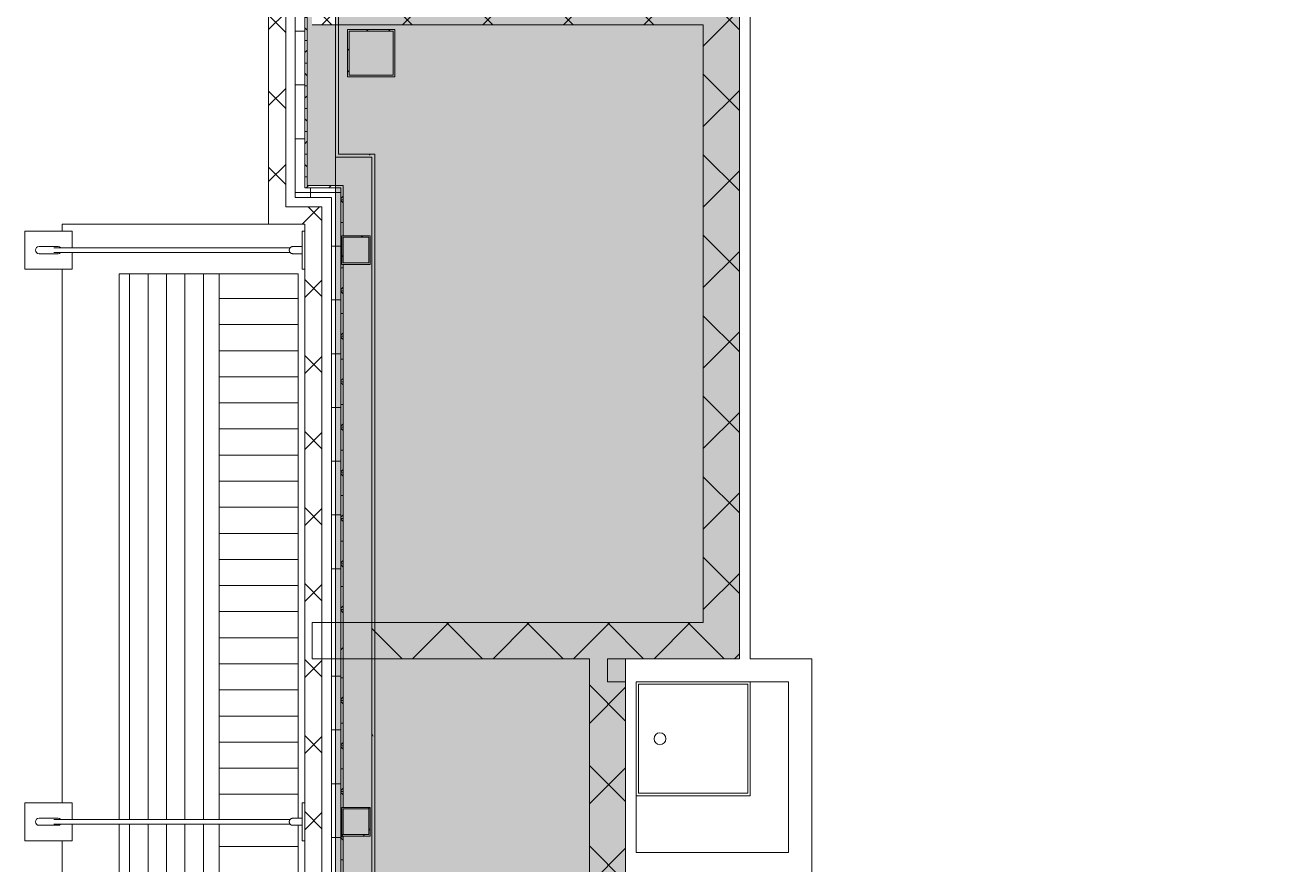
# Model space of a CAD drawing. Header units: inches. Extents: x -445 to 366, y -514 to 778.
# Drawn here: x -445.5 to -184, y 119 to 296 of the extents above; entities that cross this region are included whole.
import ezdxf

# ---------------------------------------------------------------- set-up
doc = ezdxf.new("R2010")
doc.units = ezdxf.units.IN
doc.header["$MEASUREMENT"] = 0
for name, color, linetype, lineweight in [('A-DETL', 90, 'Continuous', 9), ('A-DETL-GENF', 92, 'Continuous', 9), ('A-FLOR', 192, 'Continuous', 9), ('A-GENM', 13, 'Continuous', 9), ('A-WALL', 113, 'Continuous', 9), ('A-WALL-PATT', 111, 'Continuous', 13), ('I-WALL', 2, 'Continuous', 9), ('P-SANR-FIXT', 6, 'Continuous', 9), ('S-COLS', 52, 'Continuous', 9)]:
    doc.layers.add(name, color=color, linetype=linetype, lineweight=lineweight)
pattern_1 = [(45, (0, 0), (-8.48528, 8.48528), []), (135, (0, 0), (-8.48528, -8.48528), [])]
pattern_2 = [(0, (0, 0), (30.72, 7.68), [1.267, -21.773, 1.267, -21.773, -122.88]), (0, (0, 0), (30.72, 7.68), [-46.08, 1.267, -44.813, 1.267, -21.773, -53.76]), (0, (0, 0), (30.72, 7.68), [-115.2, 1.267, -14.093, 1.267, -37.133]), (120, (11.52, 3.84), (-22.01108, 22.7643), [1.267, -21.773, 1.267, -21.773, -122.88]), (120, (11.52, 3.84), (-22.01108, 22.7643), [-46.08, 1.267, -44.813, 1.267, -21.773, -53.76]), (120, (11.52, 3.84), (-22.01108, 22.7643), [-115.2, 1.267, -14.093, 1.267, -37.133]), (240, (15.36, 19.2), (-8.70892, -30.4443), [1.267, -21.773, 1.267, -21.773, -122.88]), (240, (15.36, 19.2), (-8.70892, -30.4443), [-46.08, 1.267, -44.813, 1.267, -21.773, -53.76]), (240, (15.36, 19.2), (-8.70892, -30.4443), [-115.2, 1.267, -14.093, 1.267, -37.133])]
pattern_3 = [(45, (0, 0), (-8.01223, 8.01223), []), (135, (0, 0), (-8.01223, -8.01223), [])]
pattern_4 = [(0, (0, 0), (0, 11.331), []), (90, (0, 0), (-11.331, 7e-16), [])]
pattern_5 = [(0, (0, 0), (0, 4.798), []), (315, (0, 0), (4.798427, 0), [6.786, -6.786]), (45, (0, 0), (4.798427, 0), [6.786, -6.786])]

# ---------------------------------------------------------------- blocks, each defined once
blk = doc.blocks.new('Wall Planter - Wall Planter-491379-Test Fit - Mezzanine Plan')
at = {"layer": 'A-GENM'}
h = blk.add_hatch(dxfattribs=at)
h.set_pattern_fill('FP_21', color=256, style=0, pattern_type=2)
h.set_pattern_definition([(90, (-419.515, 128.253), (-3.889, 2e-16), [])])
h.paths.add_polyline_path([(-409.34, 13.06), (-404.52, 13.06), (-404.52, 127.46), (-425.61, 127.46), (-425.61, 13.06)], flags=0)
h.paths.add_polyline_path([(-409.34, 128.46), (-404.52, 128.46), (-404.52, 243.45), (-425.61, 243.45), (-425.61, 128.46)], flags=0)
h = blk.add_hatch(dxfattribs=at)
h.set_pattern_fill('FP_20', color=256, style=0, pattern_type=2)
h.set_pattern_definition([(180, (-396.192, 128.253), (-7e-16, -5.5), [])])
h.paths.add_polyline_path([(-394.11, 13.06), (-387.86, 13.06), (-387.86, 127.21), (-389.16, 127.25), (-389.35, 127.34), (-389.54, 127.46), (-404.52, 127.46), (-404.52, 13.06)], flags=0)
h.paths.add_polyline_path([(-404.52, 128.46), (-389.53, 128.48), (-389.12, 128.65), (-388.37, 128.7), (-387.86, 128.71), (-387.86, 243.45), (-404.52, 243.45), (-404.52, 145.52)], flags=0)
for p, q in [((-386.49, 253.96), (-437.63, 253.96)), ((-437.63, 253.96), (-437.63, 252.46)), ((-386.49, 252.46), (-386.49, 253.96)), ((-437.63, 244.46), (-437.63, 131.96)), ((-425.61, 128.45), (-425.61, 243.45)), ((-425.61, 243.45), (-387.86, 243.45)), ((-404.52, 128.46), (-404.52, 243.45)), ((-387.86, 243.45), (-387.86, 128.7)), ((-386.49, 131.96), (-386.49, 244.46)), ((-425.61, 13.06), (-425.61, 127.46)), ((-404.52, 13.06), (-404.52, 127.46)), ((-387.86, 127.21), (-387.86, 13.06)), ((-437.63, 123.96), (-437.63, 11.46)), ((-386.49, 11.46), (-386.49, 123.96)), ((-387.86, 13.06), (-425.61, 13.06)), ((-437.63, 3.46), (-437.63, 1.96)), ((-386.49, 1.96), (-386.49, 3.46)), ((-437.63, 1.96), (-386.49, 1.96))]:
    blk.add_line(p, q, dxfattribs=at)
blk = doc.blocks.new('Canopy_Hanger - Planter Hanger Rod-852953-Test Fit - Mezzanine Plan')
at = {"layer": 'A-GENM'}
for p, q in [((-435.49, 252.46), (-445.49, 252.46)), ((-445.49, 252.46), (-445.49, 244.46)), ((-435.49, 248.95), (-435.49, 252.46)), ((-386.99, 244.46), (-386.99, 252.46)), ((-386.99, 252.46), (-386.49, 252.46)), ((-386.49, 252.46), (-386.49, 244.46)), ((-389.54, 248.96), (-439.39, 248.96)), ((-439.36, 247.96), (-389.5, 247.96)), ((-435.49, 244.46), (-435.49, 247.96)), ((-445.49, 244.46), (-435.49, 244.46)), ((-386.49, 244.46), (-386.99, 244.46))]:
    blk.add_line(p, q, dxfattribs=at)
at = {"layer": 'A-GENM', "flags": 128}
for points in [[(-438.49, 249.21), (-438.49, 249.21), (-438.49, 249.21), (-438.5, 249.21), (-438.51, 249.21), (-438.53, 249.21), (-438.54, 249.21), (-438.56, 249.21), (-438.59, 249.21), (-438.62, 249.21), (-438.64, 249.21), (-438.68, 249.21), (-438.71, 249.21), (-438.75, 249.21), (-438.79, 249.21), (-438.84, 249.21), (-438.88, 249.21), (-438.93, 249.21), (-438.98, 249.21), (-439.04, 249.21), (-439.09, 249.21), (-439.15, 249.21), (-439.21, 249.21), (-439.28, 249.21), (-439.34, 249.21), (-439.41, 249.21), (-439.47, 249.21), (-439.54, 249.21), (-439.62, 249.21), (-439.69, 249.21), (-439.76, 249.21), (-439.84, 249.21), (-439.91, 249.21), (-439.99, 249.21), (-440.07, 249.21), (-440.15, 249.21), (-440.23, 249.21), (-440.31, 249.21), (-440.39, 249.21), (-440.47, 249.21), (-440.55, 249.21), (-440.63, 249.21), (-440.7, 249.21), (-440.78, 249.21), (-440.86, 249.21), (-440.94, 249.21), (-441.02, 249.21), (-441.1, 249.21), (-441.17, 249.21), (-441.25, 249.21), (-441.32, 249.21), (-441.39, 249.21), (-441.46, 249.21), (-441.53, 249.21), (-441.6, 249.21), (-441.66, 249.21), (-441.73, 249.21), (-441.79, 249.21), (-441.85, 249.21), (-441.91, 249.21), (-441.96, 249.21), (-442.01, 249.21), (-442.06, 249.21), (-442.11, 249.21), (-442.16, 249.21), (-442.2, 249.21), (-442.24, 249.21), (-442.28, 249.21), (-442.31, 249.21), (-442.34, 249.21), (-442.37, 249.21), (-442.4, 249.21), (-442.42, 249.21), (-442.44, 249.21), (-442.45, 249.21), (-442.47, 249.21), (-442.48, 249.21), (-442.48, 249.21), (-442.49, 249.21), (-442.49, 249.21)], [(-389.74, 248.46), (-389.74, 248.49), (-389.73, 248.52), (-389.73, 248.55), (-389.73, 248.58), (-389.72, 248.6), (-389.72, 248.63), (-389.71, 248.66), (-389.7, 248.69), (-389.69, 248.72), (-389.68, 248.75), (-389.67, 248.78), (-389.65, 248.8), (-389.64, 248.83), (-389.62, 248.85), (-389.61, 248.88), (-389.59, 248.9), (-389.57, 248.93), (-389.55, 248.95), (-389.53, 248.97), (-389.51, 248.99), (-389.49, 249.01), (-389.46, 249.03), (-389.44, 249.05), (-389.42, 249.07), (-389.39, 249.09), (-389.37, 249.1), (-389.34, 249.12), (-389.31, 249.13), (-389.29, 249.14), (-389.26, 249.16), (-389.23, 249.17), (-389.2, 249.17), (-389.17, 249.18), (-389.14, 249.19), (-389.11, 249.2), (-389.08, 249.2), (-389.05, 249.2), (-389.02, 249.21), (-388.99, 249.21), (-388.99, 249.21)], [(-388.99, 247.71), (-389.02, 247.71), (-389.05, 247.71), (-389.08, 247.71), (-389.11, 247.72), (-389.14, 247.72), (-389.17, 247.73), (-389.19, 247.74), (-389.22, 247.74), (-389.25, 247.75), (-389.28, 247.77), (-389.31, 247.78), (-389.33, 247.79), (-389.36, 247.81), (-389.39, 247.82), (-389.41, 247.84), (-389.43, 247.85), (-389.46, 247.87), (-389.48, 247.89), (-389.5, 247.91), (-389.52, 247.93), (-389.55, 247.96), (-389.56, 247.98), (-389.58, 248), (-389.6, 248.03), (-389.62, 248.05), (-389.63, 248.08), (-389.65, 248.1), (-389.66, 248.13), (-389.67, 248.16), (-389.69, 248.18), (-389.7, 248.21), (-389.71, 248.24), (-389.71, 248.27), (-389.72, 248.3), (-389.73, 248.33), (-389.73, 248.36), (-389.73, 248.39), (-389.74, 248.42), (-389.74, 248.45), (-389.74, 248.46)], [(-386.99, 249.21), (-387.07, 249.21), (-387.15, 249.21), (-387.23, 249.21), (-387.31, 249.21), (-387.38, 249.21), (-387.46, 249.21), (-387.54, 249.21), (-387.62, 249.21), (-387.69, 249.21), (-387.77, 249.21), (-387.84, 249.21), (-387.91, 249.21), (-387.98, 249.21), (-388.05, 249.21), (-388.12, 249.21), (-388.18, 249.21), (-388.24, 249.21), (-388.31, 249.21), (-388.36, 249.21), (-388.42, 249.21), (-388.48, 249.21), (-388.53, 249.21), (-388.58, 249.21), (-388.63, 249.21), (-388.67, 249.21), (-388.71, 249.21), (-388.75, 249.21), (-388.79, 249.21), (-388.82, 249.21), (-388.85, 249.21), (-388.88, 249.21), (-388.9, 249.21), (-388.92, 249.21), (-388.94, 249.21), (-388.96, 249.21), (-388.97, 249.21), (-388.98, 249.21), (-388.98, 249.21), (-388.99, 249.21), (-388.99, 249.21)], [(-388.99, 249.21), (-388.99, 249.21), (-388.98, 249.21), (-388.97, 249.21), (-388.96, 249.21), (-388.95, 249.21), (-388.93, 249.21), (-388.91, 249.21), (-388.89, 249.21), (-388.86, 249.21), (-388.83, 249.21), (-388.8, 249.21), (-388.76, 249.21), (-388.72, 249.21), (-388.68, 249.21), (-388.64, 249.21), (-388.59, 249.21), (-388.54, 249.21), (-388.49, 249.21), (-388.44, 249.21), (-388.38, 249.21), (-388.32, 249.21), (-388.26, 249.21), (-388.2, 249.21), (-388.13, 249.21), (-388.07, 249.21), (-388, 249.21), (-387.93, 249.21), (-387.86, 249.21), (-387.79, 249.21), (-387.71, 249.21), (-387.64, 249.21), (-387.56, 249.21), (-387.48, 249.21), (-387.41, 249.21), (-387.33, 249.21), (-387.25, 249.21), (-387.17, 249.21), (-387.09, 249.21), (-387.01, 249.21), (-386.99, 249.21)], [(-442.49, 247.71), (-442.49, 247.71), (-442.48, 247.71), (-442.47, 247.71), (-442.46, 247.71), (-442.45, 247.71), (-442.43, 247.71), (-442.41, 247.71), (-442.39, 247.71), (-442.36, 247.71), (-442.33, 247.71), (-442.3, 247.71), (-442.26, 247.71), (-442.22, 247.71), (-442.18, 247.71), (-442.14, 247.71), (-442.09, 247.71), (-442.04, 247.71), (-441.99, 247.71), (-441.94, 247.71), (-441.88, 247.71), (-441.82, 247.71), (-441.76, 247.71), (-441.7, 247.71), (-441.63, 247.71), (-441.57, 247.71), (-441.5, 247.71), (-441.43, 247.71), (-441.36, 247.71), (-441.29, 247.71), (-441.21, 247.71), (-441.14, 247.71), (-441.06, 247.71), (-440.98, 247.71), (-440.91, 247.71), (-440.83, 247.71), (-440.75, 247.71), (-440.67, 247.71), (-440.59, 247.71), (-440.51, 247.71), (-440.43, 247.71), (-440.35, 247.71), (-440.27, 247.71), (-440.19, 247.71), (-440.11, 247.71), (-440.03, 247.71), (-439.95, 247.71), (-439.88, 247.71), (-439.8, 247.71), (-439.73, 247.71), (-439.65, 247.71), (-439.58, 247.71), (-439.51, 247.71), (-439.44, 247.71), (-439.38, 247.71), (-439.31, 247.71), (-439.25, 247.71), (-439.18, 247.71), (-439.12, 247.71), (-439.07, 247.71), (-439.01, 247.71), (-438.96, 247.71), (-438.91, 247.71), (-438.86, 247.71), (-438.82, 247.71), (-438.77, 247.71), (-438.73, 247.71), (-438.7, 247.71), (-438.66, 247.71), (-438.63, 247.71), (-438.6, 247.71), (-438.58, 247.71), (-438.55, 247.71), (-438.54, 247.71), (-438.52, 247.71), (-438.51, 247.71), (-438.5, 247.71), (-438.49, 247.71), (-438.49, 247.71), (-438.49, 247.71)], [(-386.99, 247.71), (-387.07, 247.71), (-387.15, 247.71), (-387.23, 247.71), (-387.31, 247.71), (-387.38, 247.71), (-387.46, 247.71), (-387.54, 247.71), (-387.62, 247.71), (-387.69, 247.71), (-387.77, 247.71), (-387.84, 247.71), (-387.91, 247.71), (-387.98, 247.71), (-388.05, 247.71), (-388.12, 247.71), (-388.18, 247.71), (-388.24, 247.71), (-388.31, 247.71), (-388.36, 247.71), (-388.42, 247.71), (-388.48, 247.71), (-388.53, 247.71), (-388.58, 247.71), (-388.63, 247.71), (-388.67, 247.71), (-388.71, 247.71), (-388.75, 247.71), (-388.79, 247.71), (-388.82, 247.71), (-388.85, 247.71), (-388.88, 247.71), (-388.9, 247.71), (-388.92, 247.71), (-388.94, 247.71), (-388.96, 247.71), (-388.97, 247.71), (-388.98, 247.71), (-388.98, 247.71), (-388.99, 247.71), (-388.99, 247.71)], [(-388.99, 247.71), (-388.99, 247.71), (-388.98, 247.71), (-388.97, 247.71), (-388.96, 247.71), (-388.95, 247.71), (-388.93, 247.71), (-388.91, 247.71), (-388.89, 247.71), (-388.86, 247.71), (-388.83, 247.71), (-388.8, 247.71), (-388.76, 247.71), (-388.72, 247.71), (-388.68, 247.71), (-388.64, 247.71), (-388.59, 247.71), (-388.54, 247.71), (-388.49, 247.71), (-388.44, 247.71), (-388.38, 247.71), (-388.32, 247.71), (-388.26, 247.71), (-388.2, 247.71), (-388.13, 247.71), (-388.07, 247.71), (-388, 247.71), (-387.93, 247.71), (-387.86, 247.71), (-387.79, 247.71), (-387.71, 247.71), (-387.64, 247.71), (-387.56, 247.71), (-387.48, 247.71), (-387.41, 247.71), (-387.33, 247.71), (-387.25, 247.71), (-387.17, 247.71), (-387.09, 247.71), (-387.01, 247.71), (-386.99, 247.71)]]:
    blk.add_lwpolyline(points, dxfattribs=at)
at = {"layer": 'A-GENM'}
for centre, start, end in [((-442.49, 248.46), 90, 270), ((-442.49, 248.46), 83.7005, 90), ((-438.49, 248.46), 90, 96.2995), ((-438.49, 248.46), 45, 90), ((-442.49, 248.46), 270, 276.1589), ((-438.49, 248.46), 263.7005, 270), ((-438.49, 248.46), 270, 315)]:
    blk.add_arc(centre, 0.75, start, end, dxfattribs=at)
blk = doc.blocks.new('HSS-Hollow Structural Section-Column - HSS6X6X5_16-894639-Test Fit - Mezzanine Plan')
at = {"layer": 'S-COLS'}
h = blk.add_hatch(dxfattribs=at)
h.set_pattern_fill('FP_27', color=256, style=0, pattern_type=2)
h.set_pattern_definition([(45, (375.674, -127.956), (-9.5035, 9.5035), []), (45, (375.674, -113.556), (-9.5035, 9.5035), [])])
h.paths.add_polyline_path([(-3, -3), (3, -3), (3, 3), (-3, 3)], flags=0)
h.paths.add_polyline_path([(2.6783, -2.709), (-2.709, -2.709), (-2.6875, 2.709), (2.709, 2.709), (2.709, -2.709)], flags=0)
for p, q in [((3, 3), (-3, 3)), ((-3, 3), (-3, -3)), ((-2.709, -2.709), (-2.709, 2.709)), ((-2.709, 2.709), (2.709, 2.709)), ((2.709, 2.709), (2.709, -2.709)), ((3, -3), (3, 3)), ((-3, -3), (3, -3)), ((2.709, -2.709), (-2.709, -2.709))]:
    blk.add_line(p, q, dxfattribs=at)
blk = doc.blocks.new('HSS-Hollow Structural Section-Column - HSS6X6X5_16-V23-Test Fit - Mezzanine Plan')
at = {"layer": 'S-COLS'}
h = blk.add_hatch(dxfattribs=at)
h.set_pattern_fill('FP_28', color=256, style=0, pattern_type=2)
h.set_pattern_definition([(45, (375.674, -248.456), (-9.5035, 9.5035), []), (45, (375.674, -234.056), (-9.5035, 9.5035), [])])
h.paths.add_polyline_path([(-3, -3), (3, -3), (3, 3), (-3, 3)], flags=0)
h.paths.add_polyline_path([(2.709, -2.709), (-2.709, -2.709), (-2.6875, 2.709), (2.709, 2.709)], flags=0)
for p, q in [((3, 3), (-3, 3)), ((-3, 3), (-3, -3)), ((-2.709, -2.709), (-2.709, 2.709)), ((-2.709, 2.709), (2.709, 2.709)), ((2.709, 2.709), (2.709, -2.709)), ((3, -3), (3, 3)), ((-3, -3), (3, -3)), ((2.709, -2.709), (-2.709, -2.709))]:
    blk.add_line(p, q, dxfattribs=at)
blk = doc.blocks.new('HSS-Hollow Structural Section-Column - HSS10X10X3_8-V24-Test Fit - Mezzanine Plan')
at = {"layer": 'S-COLS'}
h = blk.add_hatch(dxfattribs=at)
h.set_pattern_fill('FP_29', color=256, style=0, pattern_type=2)
h.set_pattern_definition([(135, (289.956, 372.487), (-9.5035, -9.5035), []), (135, (275.556, 372.487), (-9.5035, -9.5035), [])])
h.paths.add_polyline_path([(5, -4.65), (5, 5), (-5, 5), (-5, -5), (5, -5)], flags=0)
h.paths.add_polyline_path([(4.65, 0.13), (4.65, -4.65), (-4.65, -4.65), (-4.65, 4.65), (4.65, 4.65), (4.65, 0.41)], flags=0)
for p, q in [((5, 5), (-5, 5)), ((-5, 5), (-5, -5)), ((-4.65, -4.65), (-4.65, 4.65)), ((-4.65, 4.65), (4.65, 4.65)), ((4.65, 4.65), (4.65, -4.65)), ((5, -5), (5, 5)), ((-5, -5), (5, -5)), ((4.65, -4.65), (-4.65, -4.65))]:
    blk.add_line(p, q, dxfattribs=at)
blk = doc.blocks.new('Hecht_PAD_AA-Arch_detached_rvt-1-Test Fit - Mezzanine Plan')
at = {"layer": 'A-WALL-PATT'}
h = blk.add_hatch(dxfattribs=at)
h.set_pattern_fill('FP_4', color=256, style=0, pattern_type=2)
h.set_pattern_definition(pattern_3)
h.paths.add_polyline_path([(-394.11, -93.92), (-390.49, -93.92), (-390.49, -1.67), (-394.11, -1.67), (-394.11, -15.07)], flags=0)
h.paths.add_polyline_path([(-391.17, 257.58), (-390.49, 257.58), (-390.49, 322.33), (-379.99, 322.33), (-379.99, 325.96), (-394.11, 325.96), (-394.11, 257.58)], flags=0)
h = blk.add_hatch(dxfattribs=at)
h.set_pattern_fill('FP_1', color=256, style=0, pattern_type=2)
h.set_pattern_definition(pattern_2)
h.paths.add_polyline_path([(-379.99, -93.92), (-379.36, -93.92), (-379.36, -12.79), (-379.99, -12.79), (-379.99, -30.04)], flags=0)
h.paths.add_polyline_path([(-379.36, 268.71), (-379.36, 295.96), (-379.99, 295.96), (-379.99, 268.71)], flags=0)
h.paths.add_polyline_path([(-379.99, 303.58), (-379.36, 303.58), (-379.36, 325.96), (-379.99, 325.96), (-379.99, 306.11)], flags=0)
h = blk.add_hatch(dxfattribs=at)
h.set_pattern_fill('FP_2', color=256, style=0, pattern_type=2)
h.set_pattern_definition(pattern_4)
h.paths.add_polyline_path([(-388.49, -93.92), (-386.49, -93.92), (-386.53, -5.67), (-388.49, -5.67), (-388.49, -15.07)], flags=0)
h.paths.add_polyline_path([(-386.49, 261.58), (-386.49, 322.33), (-388.49, 322.33), (-388.49, 261.58), (-387.86, 261.58)], flags=0)
h = blk.add_hatch(dxfattribs=at)
h.set_pattern_fill('FP_3', color=256, style=0, pattern_type=2)
h.set_pattern_definition(pattern_5)
h.paths.add_polyline_path([(-386.49, -93.92), (-385.99, -93.92), (-385.99, -6.17), (-386.49, -6.17), (-386.49, -15.07)], flags=0)
h.paths.add_polyline_path([(-385.99, 262.08), (-385.99, 322.33), (-386.49, 322.33), (-386.49, 262.08)], flags=0)
h = blk.add_hatch(color=256, dxfattribs=at)
h.paths.add_polyline_path([(-385.99, -93.92), (-379.99, -93.92), (-379.99, -12.17), (-385.99, -12.17), (-385.99, -15.07)], flags=0)
h.paths.add_polyline_path([(-385.98, 268.08), (-379.99, 268.08), (-379.99, 295.96), (-384.92, 295.96), (-384.92, 303.58), (-379.99, 303.58), (-379.99, 322.33), (-385.99, 322.33), (-385.99, 268.08)], flags=0)
h = blk.add_hatch(dxfattribs=at)
h.set_pattern_fill('FP_19', color=256, style=0, pattern_type=2)
h.set_pattern_definition(pattern_1)
h.paths.add_polyline_path([(-373, 295.96), (-302.49, 295.96), (-302.49, 303.58), (-384.92, 303.58), (-384.92, 295.96), (-376.69, 295.96)], flags=0)
h = blk.add_hatch(dxfattribs=at)
h.set_pattern_fill('FP_19', color=256, style=0, pattern_type=2)
h.set_pattern_definition(pattern_1)
h.paths.add_polyline_path([(-300.31, 169.96), (-294.86, 169.96), (-294.86, 303.58), (-302.49, 303.58), (-302.49, 169.96)], flags=0)
blk.add_hatch(color=256, dxfattribs=at).paths.add_polyline_path([(-373, 262.08), (-372.36, 262.08), (-372.4, 268.08), (-385.99, 268.08), (-385.99, 262.08), (-378.36, 262.08)], flags=0)
h = blk.add_hatch(dxfattribs=at)
h.set_pattern_fill('FP_1', color=256, style=0, pattern_type=2)
h.set_pattern_definition(pattern_2)
h.paths.add_polyline_path([(-379.36, 268.08), (-371.74, 268.08), (-371.74, 268.71), (-379.99, 268.71), (-379.99, 268.08), (-379.4, 268.08)], flags=0)
h = blk.add_hatch(dxfattribs=at)
h.set_pattern_fill('FP_1', color=256, style=0, pattern_type=2)
h.set_pattern_definition(pattern_2)
h.paths.add_polyline_path([(-371.9, 65.96), (-371.74, 65.96), (-371.74, 68.96), (-372.36, 68.96), (-372.36, 65.96)], flags=0)
h.paths.add_polyline_path([(-371.9, 69.3), (-371.74, 69.3), (-371.74, 78.61), (-372.36, 78.61), (-372.36, 69.3)], flags=0)
h.paths.add_polyline_path([(-371.74, 78.96), (-371.74, 162.33), (-372.36, 162.33), (-372.36, 78.96), (-371.93, 78.96)], flags=0)
h.paths.add_polyline_path([(-372.15, 169.96), (-371.74, 169.96), (-371.74, 268.08), (-372.36, 268.08), (-372.36, 169.96)], flags=0)
h = blk.add_hatch(dxfattribs=at)
h.set_pattern_fill('FP_2', color=256, style=0, pattern_type=2)
h.set_pattern_definition(pattern_4)
h.paths.add_polyline_path([(-385.75, 259.58), (-378.86, 259.58), (-378.86, 261.58), (-388.49, 261.58), (-388.49, 259.58), (-385.99, 259.58)], flags=0)
h = blk.add_hatch(dxfattribs=at)
h.set_pattern_fill('FP_3', color=256, style=0, pattern_type=2)
h.set_pattern_definition(pattern_5)
h.paths.add_polyline_path([(-386.34, 261.58), (-378.36, 261.58), (-378.36, 262.08), (-386.49, 262.08), (-386.49, 261.58)], flags=0)
h = blk.add_hatch(dxfattribs=at)
h.set_pattern_fill('FP_3', color=256, style=0, pattern_type=2)
h.set_pattern_definition(pattern_5)
h.paths.add_polyline_path([(-378.86, -5.67), (-378.36, -5.63), (-378.38, 4.46), (-378.67, 4.46), (-378.67, 10.46), (-378.36, 10.46), (-378.36, 58.33), (-378.86, 58.33), (-378.86, -3.67)], flags=0)
h.paths.add_polyline_path([(-378.38, 4.75), (-378.36, 4.77), (-378.38, 10.16)], flags=0)
h.paths.add_polyline_path([(-378.86, 65.96), (-378.36, 65.96), (-378.38, 124.96), (-378.67, 124.96), (-378.67, 130.96), (-378.36, 130.96), (-378.36, 162.33), (-378.86, 162.33), (-378.86, 91.99)], flags=0)
h.paths.add_polyline_path([(-378.53, 169.96), (-378.36, 169.96), (-378.38, 245.46), (-378.67, 245.46), (-378.67, 251.46), (-378.36, 251.46), (-378.36, 261.58), (-378.86, 261.54), (-378.86, 169.96)], flags=0)
h.paths.add_polyline_path([(-378.38, 245.75), (-378.36, 245.77), (-378.38, 251.16)], flags=0)
h = blk.add_hatch(color=256, dxfattribs=at)
h.paths.add_polyline_path([(-378.36, -6.17), (-373.61, -6.17), (-373.61, 1.96), (-372.36, 1.96), (-372.36, 68.96), (-377.49, 68.96), (-377.49, 78.96), (-372.36, 78.96), (-372.38, 262.08), (-378.36, 262.08), (-378.36, 251.46), (-372.67, 251.46), (-372.67, 245.46), (-378.36, 245.46), (-378.36, 130.96), (-372.67, 130.96), (-372.67, 124.96), (-378.36, 124.96), (-378.36, 10.46), (-372.67, 10.46), (-372.67, 4.46), (-378.36, 4.46), (-378.36, -5.67)], flags=0)
h.paths.add_polyline_path([(-378.3, 4.75), (-372.97, 4.75), (-373, 10.16), (-378.36, 10.14), (-378.36, 4.75)], flags=0)
h.paths.add_polyline_path([(-373, 69.3), (-372.36, 69.3), (-372.36, 78.61), (-377.14, 78.61), (-377.14, 69.3), (-376.76, 69.3)], flags=0)
h.paths.add_polyline_path([(-375.43, 125.25), (-372.97, 125.25), (-373, 130.66), (-378.36, 130.64), (-378.36, 125.25)], flags=0)
h.paths.add_polyline_path([(-372.97, 245.75), (-373, 251.16), (-378.36, 251.14), (-378.36, 245.75), (-373, 245.75)], flags=0)
h = blk.add_hatch(dxfattribs=at)
h.set_pattern_fill('FP_2', color=256, style=0, pattern_type=2)
h.set_pattern_definition(pattern_4)
h.paths.add_polyline_path([(-379.36, -3.67), (-378.86, -3.67), (-378.86, 169.16), (-380.86, 169.43), (-380.86, -3.67), (-379.99, -3.67)], flags=0)
h.paths.add_polyline_path([(-379.53, 169.96), (-378.86, 169.96), (-378.86, 259.58), (-380.86, 259.58), (-380.86, 169.96), (-379.99, 169.96)], flags=0)
h = blk.add_hatch(dxfattribs=at)
h.set_pattern_fill('FP_4', color=256, style=0, pattern_type=2)
h.set_pattern_definition(pattern_3)
h.paths.add_polyline_path([(-386.49, 253.96), (-382.86, 253.96), (-382.89, 257.58), (-394.11, 257.58), (-394.11, 253.96), (-387.86, 253.96)], flags=0)
h = blk.add_hatch(dxfattribs=at)
h.set_pattern_fill('FP_4', color=256, style=0, pattern_type=2)
h.set_pattern_definition(pattern_3)
h.paths.add_polyline_path([(-386.49, 1.96), (-382.86, 1.96), (-382.86, 253.96), (-386.49, 253.96), (-386.49, 3.46)], flags=0)
h = blk.add_hatch(dxfattribs=at)
h.set_pattern_fill('FP_19', color=256, style=0, pattern_type=2)
h.set_pattern_definition(pattern_1)
h.paths.add_polyline_path([(-300.31, 162.33), (-294.86, 162.33), (-294.86, 169.96), (-372.36, 169.96), (-372.36, 162.33), (-302.49, 162.33)], flags=0)
h.paths.add_polyline_path([(-378.36, 162.33), (-378.36, 169.96), (-382.86, 169.96), (-382.86, 169.69), (-378.86, 169.16), (-378.86, 162.33)], flags=0)
h = blk.add_hatch(dxfattribs=at)
h.set_pattern_fill('FP_19', color=256, style=0, pattern_type=2)
h.set_pattern_definition(pattern_1)
h.paths.add_polyline_path([(-318.86, 65.96), (-318.86, 162.33), (-326.49, 162.33), (-326.49, 65.96)], flags=0)
at = {"layer": 'A-WALL'}
for p, q in [((-394.11, 325.96), (-394.11, 268.71)), ((-379.36, 268.71), (-379.36, 325.96)), ((-390.49, 322.33), (-390.49, 268.71)), ((-388.49, 322.33), (-388.49, 268.71)), ((-386.49, 322.33), (-386.49, 268.71)), ((-385.99, 322.33), (-385.99, 268.71)), ((-379.99, 322.33), (-379.99, 268.71)), ((-394.11, 268.71), (-394.11, 257.58)), ((-390.49, 259.58), (-390.49, 268.71)), ((-388.49, 261.58), (-388.49, 268.71)), ((-386.49, 262.08), (-386.49, 268.71)), ((-385.99, 268.08), (-385.99, 268.71)), ((-385.99, 262.08), (-385.99, 268.08)), ((-379.99, 268.08), (-379.99, 268.71)), ((-379.99, 268.08), (-372.36, 268.08)), ((-371.74, 268.71), (-379.36, 268.71)), ((-372.36, 268.08), (-372.36, 262.08)), ((-371.74, 268.08), (-371.74, 268.71)), ((-371.74, 253.96), (-371.74, 268.08)), ((-388.49, 259.58), (-388.49, 261.58)), ((-386.49, 261.58), (-386.49, 262.08)), ((-386.49, 261.58), (-378.86, 261.58)), ((-385.99, 262.08), (-378.36, 262.08)), ((-378.86, 261.58), (-378.86, 259.58)), ((-378.36, 262.08), (-378.36, 261.58)), ((-378.36, 261.58), (-378.36, 253.96)), ((-372.36, 262.08), (-372.36, 253.96)), ((-390.49, 257.58), (-390.49, 259.58)), ((-388.49, 259.58), (-380.86, 259.58)), ((-380.86, 259.58), (-380.86, 257.58)), ((-378.86, 259.58), (-378.86, 253.96)), ((-394.11, 257.58), (-394.11, 253.96)), ((-390.49, 257.58), (-382.86, 257.58)), ((-382.86, 257.58), (-382.86, 253.96)), ((-380.86, 257.58), (-380.86, 253.96)), ((-394.11, 253.96), (-386.49, 253.96)), ((-386.49, 253.96), (-386.49, 252.46)), ((-382.86, 1.96), (-382.86, 253.96)), ((-380.86, 1.96), (-380.86, 253.96)), ((-378.86, 1.96), (-378.86, 253.96)), ((-378.36, 251.46), (-378.36, 253.96)), ((-372.36, 78.96), (-372.36, 253.96)), ((-371.74, 78.96), (-371.74, 253.96)), ((-378.36, 245.75), (-378.36, 251.16)), ((-386.49, 244.46), (-386.49, 131.96)), ((-378.36, 130.96), (-378.36, 245.46)), ((-378.36, 125.25), (-378.36, 130.66)), ((-386.49, 123.96), (-386.49, 11.46)), ((-378.36, 10.46), (-378.36, 124.96))]:
    blk.add_line(p, q, dxfattribs=at)
at = {"layer": 'I-WALL'}
for p, q in [((-294.86, 169.96), (-294.86, 303.58)), ((-384.92, 295.96), (-302.49, 295.96)), ((-302.49, 295.96), (-302.49, 169.96)), ((-302.49, 169.96), (-384.92, 169.96)), ((-384.92, 169.96), (-384.92, 162.33)), ((-294.86, 162.33), (-294.86, 169.96)), ((-384.92, 162.33), (-326.49, 162.33)), ((-326.49, 162.33), (-326.49, 65.96)), ((-318.86, 65.96), (-318.86, 162.33)), ((-318.86, 162.33), (-294.86, 162.33))]:
    blk.add_line(p, q, dxfattribs=at)
at = {"rotation": 270.0000000000001}
blk.add_blockref('HSS-Hollow Structural Section-Column - HSS10X10X3_8-V24-Test Fit - Mezzanine Plan', (-372.49, 289.96), dxfattribs=at)
for name, p in [('Wall Planter - Wall Planter-491379-Test Fit - Mezzanine Plan', (0, 0)), ('Canopy_Hanger - Planter Hanger Rod-852953-Test Fit - Mezzanine Plan', (0, 0)), ('HSS-Hollow Structural Section-Column - HSS6X6X5_16-V23-Test Fit - Mezzanine Plan', (-375.67, 248.46)), ('Canopy_Hanger - Planter Hanger Rod-852953-Test Fit - Mezzanine Plan', (0, -120.5)), ('HSS-Hollow Structural Section-Column - HSS6X6X5_16-894639-Test Fit - Mezzanine Plan', (-375.67, 127.96))]:
    blk.add_blockref(name, p)
blk = doc.blocks.new('Sink - Mop - Default-2628210-Test Fit - Mezzanine Plan')
at = {"layer": 'P-SANR-FIXT'}
for p, q in [((12, 0), (-12, 0)), ((-12, 0), (-12, -24)), ((-12, -24), (-12, 0)), ((-12, 0), (12, 0)), ((-11.5, -0.5), (11.5, -0.5)), ((-11.5, -23.5), (-11.5, -0.5)), ((11.5, -0.5), (-11.5, -0.5)), ((-11.5, -0.5), (-11.5, -23.5)), ((11.5, -0.5), (11.5, -23.5)), ((11.5, -23.5), (11.5, -0.5)), ((12, -24), (12, 0)), ((12, 0), (12, -24)), ((11.5, -23.5), (-11.5, -23.5)), ((-11.5, -23.5), (11.5, -23.5)), ((-12, -24), (12, -24)), ((12, -24), (-12, -24))]:
    blk.add_line(p, q, dxfattribs=at)
for start, end in [(360, 180), (0, 180), (180, 360), (180, 360)]:
    blk.add_arc((0, -5), 1.25, start, end, dxfattribs=at)

msp = doc.modelspace()

# ---------------------------------------------------------------- hatches: boundary and pattern name
at = {"layer": 'A-DETL-GENF'}
h = msp.add_hatch(color=256, dxfattribs=at)
h.paths.add_polyline_path([(-191.29, -481.67), (77.42, -481.67), (77.42, -473.54), (-206.49, -473.54), (-206.49, -481.67)], flags=0)
h.paths.add_polyline_path([(-282.14, -478.04), (-246.48, -478), (-246.48, -473.54), (-285.99, -473.54), (-285.99, -478.04)], flags=0)
h.paths.add_polyline_path([(-382.08, -478.04), (-357.99, -478), (-357.99, -473.54), (-385.99, -473.54), (-385.99, -324.11), (-390.49, -324.11), (-390.45, -478.04), (-386.62, -478.04)], flags=0)
h.paths.add_polyline_path([(-9.58, -467.54), (77.42, -467.54), (77.42, -466.42), (-38.24, -466.42), (-38.24, -353.92), (-42.58, -353.92), (-38.52, -357.78), (-45.86, -458.79), (-45.86, -457.54), (-183.36, -457.54), (-183.36, -456.04), (-128.99, -456.04), (-129.69, -454.54), (-183.36, -454.54), (-183.36, -415.54), (-147.87, -415.54), (-148.34, -414.54), (-92.36, -414.54), (-92.37, -404.54), (-183.36, -404.54), (-183.36, -364.54), (-84.26, -364.54), (-84.26, -363.04), (-183.36, -363.04), (-183.36, -362.87), (-248.91, -362.87), (-248.91, -456.21), (-202.33, -456.21), (-202.33, -456.04), (-202.2, -456.04), (-202.2, -456.21), (-200.37, -456.21), (-200.37, -456.69), (-202.2, -456.69), (-202.2, -457.54), (-250.24, -457.54), (-250.24, -361.54), (-45.86, -361.54), (-45.86, -353.92), (-257.86, -353.92), (-257.86, -466.42), (-285.99, -466.42), (-285.99, -467.54), (-29.7, -467.54)], flags=0)
h.paths.add_polyline_path([(-373, -467.54), (-357.99, -467.54), (-357.99, -466.42), (-378.86, -466.42), (-378.86, -324.11), (-379.99, -324.11), (-379.99, -467.54), (-376.84, -467.54)], flags=0)
h.paths.add_polyline_path([(-42.05, -462.61), (-45.86, -462.61), (-45.86, -458.79)], flags=0)
h.paths.add_polyline_path([(-127.69, -413.04), (-183.36, -413.04), (-183.36, -412.54), (-149.27, -412.54), (-149.74, -411.54), (-95, -411.52), (-94.97, -411.44), (-95.06, -411.17), (-95.36, -410.75), (-95.36, -407.54), (-183.36, -407.54), (-183.36, -406.04), (-93.86, -406.04), (-93.86, -413.04), (-123.14, -413.04)], flags=0)
h.paths.add_polyline_path([(-95.89, -408.94), (-95.89, -408.94), (-95.74, -408.94)], flags=0)
h.paths.add_polyline_path([(-378.36, 58.33), (-378.36, 124.96), (-372.67, 124.96), (-372.67, 130.96), (-378.36, 130.96), (-378.36, 245.46), (-372.67, 245.46), (-372.67, 251.46), (-378.36, 251.46), (-378.36, 262.08), (-379.99, 262.08), (-379.99, 58.33), (-378.86, 58.33)], flags=0)
h.paths.add_polyline_path([(-318.86, 58.33), (-318.86, 162.33), (-294.86, 162.33), (-294.86, 303.58), (-379.99, 303.58), (-379.99, 268.08), (-372.36, 268.08), (-372.36, 78.96), (-377.49, 78.96), (-377.49, 68.96), (-372.36, 68.96), (-372.36, 58.33), (-336.65, 58.33)], flags=0)
h.paths.add_polyline_path([(-372.36, 69.3), (-377.14, 69.3), (-377.14, 78.61), (-372.36, 78.61), (-372.36, 71.3)], flags=0)
h.paths.add_polyline_path([(-375.43, 125.25), (-378.36, 125.27), (-378.36, 130.66), (-372.97, 130.66), (-373, 125.25)], flags=0)
h.paths.add_polyline_path([(-140.49, 173.33), (-142.86, 165.71), (-148.11, 165.71), (-141.53, 172.29)], flags=0)
h.paths.add_polyline_path([(-44.49, 173.33), (-44.49, 165.71), (-140.49, 165.71), (-140.49, 173.33), (-45.92, 173.33)], flags=0)
h.paths.add_polyline_path([(-36.86, 130.46), (-36.86, 165.71), (-44.49, 173.33), (-44.49, 275.33), (-36.86, 282.96), (-140.49, 282.96), (-92.49, 279.14), (-140.49, 275.33), (-148.11, 282.96), (-148.11, 130.46), (-44.49, 130.46)], flags=0)
h.paths.add_polyline_path([(-372.97, 245.75), (-378.36, 245.77), (-378.36, 251.16), (-372.97, 251.16)], flags=0)
h.paths.add_polyline_path([(-73.14, 271.83), (-73.14, 271.83), (-71.93, 271.83)], flags=0)
h.paths.add_polyline_path([(-136.11, 578.33), (-39.24, 578.33), (-39.24, 578.83), (41.51, 578.83), (41.51, 593.58), (-138.49, 593.58), (-138.49, 578.33)], flags=0)
h.paths.add_polyline_path([(37.89, 579.46), (-134.86, 579.46), (-134.86, 585.46), (37.89, 585.46)], flags=0)

# ---------------------------------------------------------------- linework, layer by layer
at = {"layer": 'A-DETL'}
for p, q in [((-379.99, 303.58), (-379.99, 58.33)), ((-294.86, 162.33), (-294.86, 303.58)), ((-318.86, 58.33), (-318.86, 162.33)), ((-318.86, 162.33), (-294.86, 162.33))]:
    msp.add_line(p, q, dxfattribs=at)
at = {"layer": 'A-FLOR'}
msp.add_line((-318.86, 162.33), (-318.86, 157.46), dxfattribs=at)
at = {"layer": 'I-WALL'}
for p, q in [((-294.86, 303.58), (-294.86, 162.33)), ((-292.61, 162.33), (-292.61, 303.58)), ((-294.86, 162.33), (-322.67, 162.33)), ((-322.67, 162.33), (-322.67, 157.46)), ((-279.61, 162.33), (-292.61, 162.33)), ((-279.61, 116.58), (-279.61, 162.33)), ((-322.67, 157.46), (-318.86, 157.46)), ((-318.86, 157.46), (-318.86, 55.96)), ((-316.61, 157.46), (-284.49, 157.46)), ((-316.61, 121.46), (-316.61, 157.46)), ((-284.49, 157.46), (-284.49, 121.46)), ((-284.49, 121.46), (-316.61, 121.46))]:
    msp.add_line(p, q, dxfattribs=at)

# ---------------------------------------------------------------- block references
msp.add_blockref('Hecht_PAD_AA-Arch_detached_rvt-1-Test Fit - Mezzanine Plan', (0, 0))
at = {"layer": 'P-SANR-FIXT', "rotation": 90}
msp.add_blockref('Sink - Mop - Default-2628210-Test Fit - Mezzanine Plan', (-316.61, 145.46), dxfattribs=at)

doc.saveas('drawing.dxf')
